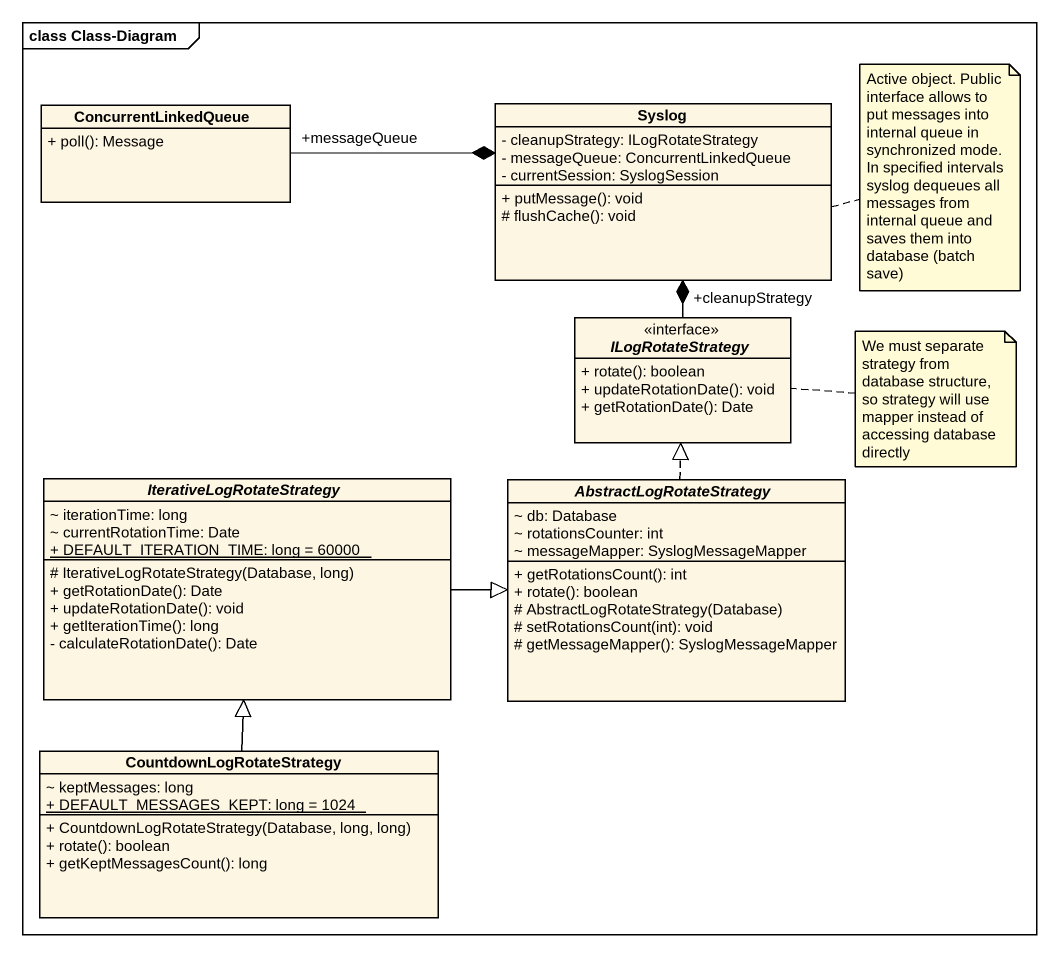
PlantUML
@startuml
mainframe class Class-Diagram
hide circle
hide empty members
skinparam classAttributeIconSize 0
class ConcurrentLinkedQueue {
  + poll(): Message
}
class Syslog {
  - cleanupStrategy: ILogRotateStrategy
  - messageQueue: ConcurrentLinkedQueue
  - currentSession: SyslogSession
  + putMessage(): void
  # flushCache(): void
}
interface ILogRotateStrategy <<interface>> {
  + rotate(): boolean
  + updateRotationDate(): void
  + getRotationDate(): Date
}
abstract class IterativeLogRotateStrategy {
  ~ iterationTime: long
  ~ currentRotationTime: Date
  {static} + DEFAULT_ITERATION_TIME: long = 60000
  # IterativeLogRotateStrategy(Database, long)
  + getRotationDate(): Date
  + updateRotationDate(): void
  + getIterationTime(): long
  - calculateRotationDate(): Date
}
abstract class AbstractLogRotateStrategy {
  ~ db: Database
  ~ rotationsCounter: int
  ~ messageMapper: SyslogMessageMapper
  + getRotationsCount(): int
  + rotate(): boolean
  # AbstractLogRotateStrategy(Database)
  # setRotationsCount(int): void
  # getMessageMapper(): SyslogMessageMapper
}
class CountdownLogRotateStrategy {
  ~ keptMessages: long
  {static} + DEFAULT_MESSAGES_KEPT: long = 1024
  + CountdownLogRotateStrategy(Database, long, long)
  + rotate(): boolean
  + getKeptMessagesCount(): long
}
ConcurrentLinkedQueue "+messageQueue" -right-* Syslog
ILogRotateStrategy "+cleanupStrategy" -up-* Syslog
IterativeLogRotateStrategy -right-|> AbstractLogRotateStrategy
AbstractLogRotateStrategy .up.|> ILogRotateStrategy
CountdownLogRotateStrategy -up-|> IterativeLogRotateStrategy
note right of Syslog
  Active object. Public interface allows to put messages into internal queue in synchronized mode.
  In specified intervals syslog dequeues all messages from internal queue and saves them into database (batch save)
end note
note right of ILogRotateStrategy : We must separate strategy from database structure, so strategy will use mapper instead of accessing database directly
@enduml
